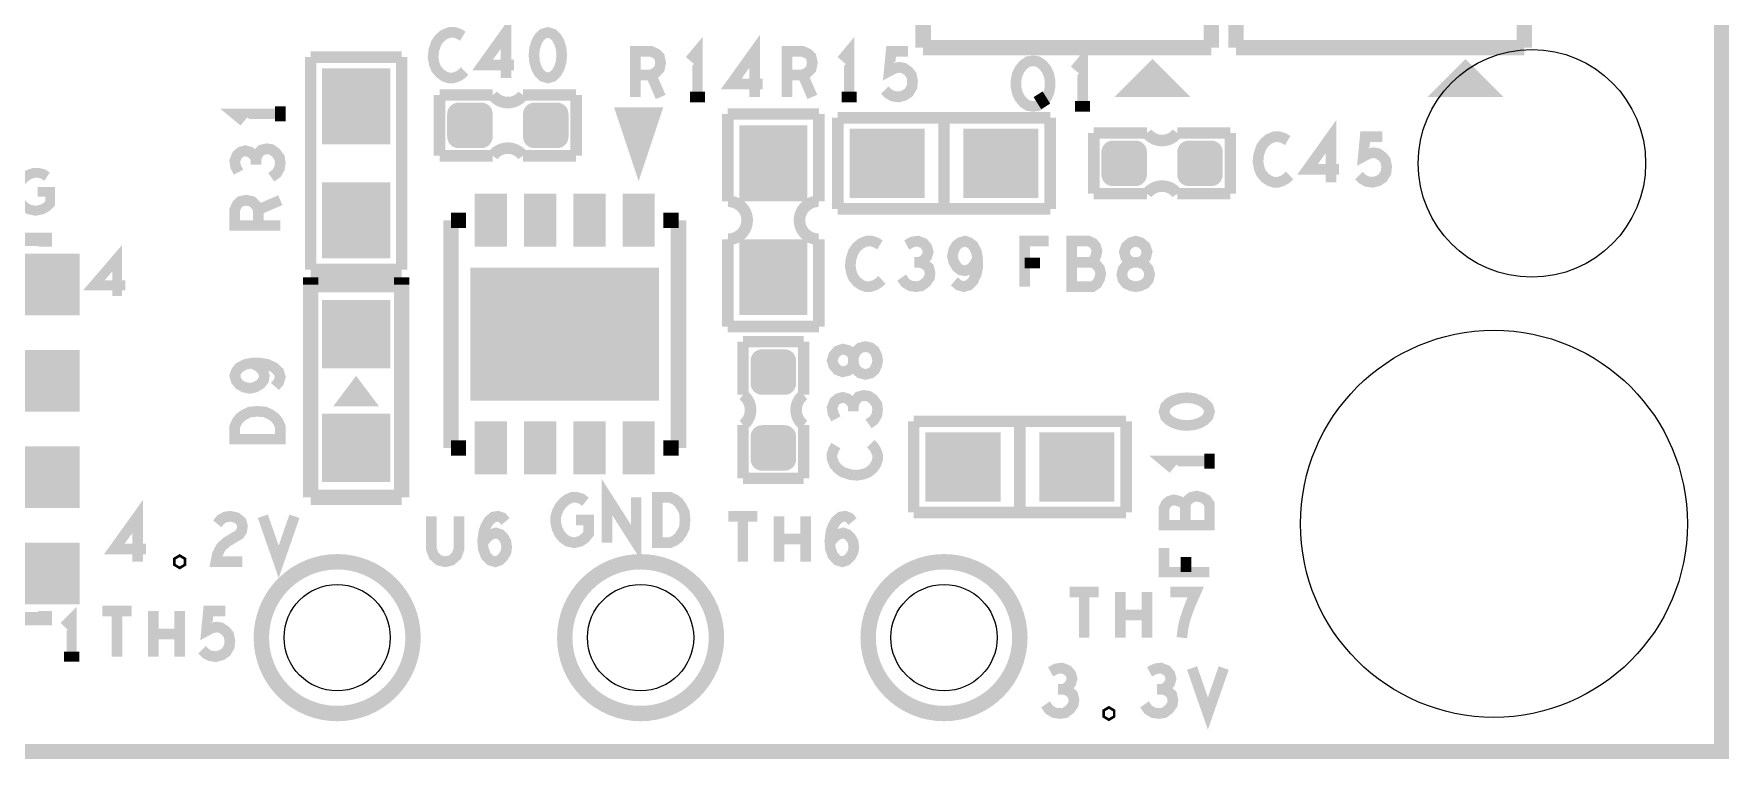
# Model space of a CAD drawing. Extents: x -0.1 to 55.1, y -0.1 to 48.1.
# Drawn here: x 32.75 to 55.1, y -0.1 to 9.46 of the extents above; entities that cross this region are included whole.
import ezdxf

# ---------------------------------------------------------------- set-up
doc = ezdxf.new("R2010")
doc.units = 0
doc.layers.get('0').update_dxf_attribs({"linetype": 'CONTINUOUS'})
doc.layers.add('MASK_TOP_ART', color=10, linetype='CONTINUOUS')
doc.layers.add('SILK_TOP_ART', color=11, linetype='CONTINUOUS')

# ---------------------------------------------------------------- blocks, each defined once
blk = doc.blocks.new('ROUND_446')
blk.add_circle((0, 0), 2.55)
blk = doc.blocks.new('ROUND_466')
blk.add_circle((0, 0), 1.5)
blk = doc.blocks.new('RECTANGLE_450')
blk.add_solid([(0.45, 0.5), (0.45, -0.5), (-0.45, 0.5), (-0.45, -0.5)])
blk = doc.blocks.new('CUSTOM_474')
for points in [[(-0.2885, 0.2074), (-0.2747, 0.2333), (0.2885, 0.2074), (0.2747, 0.2333)], [(-0.2747, 0.2333), (-0.256, 0.256), (0.2747, 0.2333), (0.256, 0.256)], [(-0.256, 0.256), (-0.2333, 0.2747), (0.256, 0.256), (0.2333, 0.2747)], [(-0.2333, 0.2747), (-0.2074, 0.2885), (0.2333, 0.2747), (0.2074, 0.2885)], [(-0.2074, 0.2885), (-0.1792, 0.2971), (0.2074, 0.2885), (0.1792, 0.2971)], [(-0.1792, 0.2971), (-0.15, 0.3), (0.1792, 0.2971), (0.15, 0.3)], [(-0.3, 0.15), (-0.2971, 0.1792), (0.3, 0.15), (0.2971, 0.1792)], [(-0.3, -0.15), (-0.3, 0.15), (0.3, -0.15), (0.3, 0.15)], [(-0.2971, 0.1792), (-0.2885, 0.2074), (0.2971, 0.1792), (0.2885, 0.2074)], [(-0.2971, -0.1792), (-0.3, -0.15), (0.2971, -0.1792), (0.3, -0.15)], [(-0.2885, -0.2074), (-0.2971, -0.1792), (0.2885, -0.2074), (0.2971, -0.1792)], [(-0.2747, -0.2333), (-0.2885, -0.2074), (0.2747, -0.2333), (0.2885, -0.2074)], [(-0.256, -0.256), (-0.2747, -0.2333), (0.256, -0.256), (0.2747, -0.2333)], [(-0.2333, -0.2747), (-0.256, -0.256), (0.2333, -0.2747), (0.256, -0.256)], [(-0.2074, -0.2885), (-0.2333, -0.2747), (0.2074, -0.2885), (0.2333, -0.2747)], [(-0.1792, -0.2971), (-0.2074, -0.2885), (0.1792, -0.2971), (0.2074, -0.2885)], [(-0.15, -0.3), (-0.1792, -0.2971), (0.15, -0.3), (0.1792, -0.2971)]]:
    blk.add_solid(points)
blk = doc.blocks.new('RECTANGLE_395')
blk.add_solid([(0.4572, 0.4064), (0.4572, -0.4064), (-0.4572, 0.4064), (-0.4572, -0.4064)])
blk = doc.blocks.new('RECTANGLE_469')
blk.add_solid([(0.2125, 0.35), (0.2125, -0.35), (-0.2125, 0.35), (-0.2125, -0.35)])
blk = doc.blocks.new('CUSTOM_458')
for points in [[(-0.2885, 0.2074), (-0.2747, 0.2333), (0.2885, 0.2074), (0.2747, 0.2333)], [(-0.2747, 0.2333), (-0.256, 0.256), (0.2747, 0.2333), (0.256, 0.256)], [(-0.256, 0.256), (-0.2333, 0.2747), (0.256, 0.256), (0.2333, 0.2747)], [(-0.2333, 0.2747), (-0.2074, 0.2885), (0.2333, 0.2747), (0.2074, 0.2885)], [(-0.2074, 0.2885), (-0.1792, 0.2971), (0.2074, 0.2885), (0.1792, 0.2971)], [(-0.1792, 0.2971), (-0.15, 0.3), (0.1792, 0.2971), (0.15, 0.3)], [(-0.3, 0.15), (-0.2971, 0.1792), (0.3, 0.15), (0.2971, 0.1792)], [(-0.3, -0.15), (-0.3, 0.15), (0.3, -0.15), (0.3, 0.15)], [(-0.2971, 0.1792), (-0.2885, 0.2074), (0.2971, 0.1792), (0.2885, 0.2074)], [(-0.2971, -0.1792), (-0.3, -0.15), (0.2971, -0.1792), (0.3, -0.15)], [(-0.2885, -0.2074), (-0.2971, -0.1792), (0.2885, -0.2074), (0.2971, -0.1792)], [(-0.2747, -0.2333), (-0.2885, -0.2074), (0.2747, -0.2333), (0.2885, -0.2074)], [(-0.256, -0.256), (-0.2747, -0.2333), (0.256, -0.256), (0.2747, -0.2333)], [(-0.2333, -0.2747), (-0.256, -0.256), (0.2333, -0.2747), (0.256, -0.256)], [(-0.2074, -0.2885), (-0.2333, -0.2747), (0.2074, -0.2885), (0.2333, -0.2747)], [(-0.1792, -0.2971), (-0.2074, -0.2885), (0.1792, -0.2971), (0.2074, -0.2885)], [(-0.15, -0.3), (-0.1792, -0.2971), (0.15, -0.3), (0.1792, -0.2971)]]:
    blk.add_solid(points)
blk = doc.blocks.new('RECTANGLE_476')
blk.add_solid([(1.2446, 0.8763), (1.2446, -0.8763), (-1.2446, 0.8763), (-1.2446, -0.8763)])
blk = doc.blocks.new('SQUARE_453')
blk.add_solid([(0.45, 0.45), (0.45, -0.45), (-0.45, 0.45), (-0.45, -0.45)])
blk = doc.blocks.new('ROUND_13')
blk.add_circle((0, 0), 0.7)
blk = doc.blocks.new('RECTANGLE_477')
blk.add_solid([(0.4953, 0.4572), (0.4953, -0.4572), (-0.4953, 0.4572), (-0.4953, -0.4572)])
blk = doc.blocks.new('CUSTOM_473')
for points in [[(-0.2885, 0.2074), (-0.2747, 0.2333), (0.2885, 0.2074), (0.2747, 0.2333)], [(-0.2747, 0.2333), (-0.256, 0.256), (0.2747, 0.2333), (0.256, 0.256)], [(-0.256, 0.256), (-0.2333, 0.2747), (0.256, 0.256), (0.2333, 0.2747)], [(-0.2333, 0.2747), (-0.2074, 0.2885), (0.2333, 0.2747), (0.2074, 0.2885)], [(-0.2074, 0.2885), (-0.1792, 0.2971), (0.2074, 0.2885), (0.1792, 0.2971)], [(-0.1792, 0.2971), (-0.15, 0.3), (0.1792, 0.2971), (0.15, 0.3)], [(-0.3, 0.15), (-0.2971, 0.1792), (0.3, 0.15), (0.2971, 0.1792)], [(-0.3, -0.15), (-0.3, 0.15), (0.3, -0.15), (0.3, 0.15)], [(-0.2971, 0.1792), (-0.2885, 0.2074), (0.2971, 0.1792), (0.2885, 0.2074)], [(-0.2971, -0.1792), (-0.3, -0.15), (0.2971, -0.1792), (0.3, -0.15)], [(-0.2885, -0.2074), (-0.2971, -0.1792), (0.2885, -0.2074), (0.2971, -0.1792)], [(-0.2747, -0.2333), (-0.2885, -0.2074), (0.2747, -0.2333), (0.2885, -0.2074)], [(-0.256, -0.256), (-0.2747, -0.2333), (0.256, -0.256), (0.2747, -0.2333)], [(-0.2333, -0.2747), (-0.256, -0.256), (0.2333, -0.2747), (0.256, -0.256)], [(-0.2074, -0.2885), (-0.2333, -0.2747), (0.2074, -0.2885), (0.2333, -0.2747)], [(-0.1792, -0.2971), (-0.2074, -0.2885), (0.1792, -0.2971), (0.2074, -0.2885)], [(-0.15, -0.3), (-0.1792, -0.2971), (0.15, -0.3), (0.1792, -0.2971)]]:
    blk.add_solid(points)

msp = doc.modelspace()

# ---------------------------------------------------------------- linework, layer by layer
at = {"layer": 'MASK_TOP_ART', "const_width": 0.2}
msp.add_lwpolyline([(11, 0), (55, 0), (55, 48), (0, 48), (0, 0), (11, 0)], dxfattribs=at)
at = {"layer": 'SILK_TOP_ART'}
for points, const_width in [([(11, 0), (55, 0), (55, 48), (0, 48), (0, 0), (11, 0)], 0.2), ([(44.475, 12.475), (44.475, 9.275)], 0.2032), ([(48.275, 9.275), (48.275, 12.475)], 0.2032), ([(48.6, 12.475), (48.6, 9.275)], 0.2032), ([(52.4, 9.275), (52.4, 12.475)], 0.2032), ([(38.975, 8.875), (38.975, 9.475), (38.6667, 9.045), (39.0833, 9.045)], 0.14), ([(38.4059, 9.425), (38.3559, 9.455), (38.2976, 9.475), (38.2309, 9.475), (38.1559, 9.445), (38.0976, 9.395), (38.0559, 9.335), (38.0226, 9.235), (38.0143, 9.145), (38.0309, 9.055), (38.0559, 8.995), (38.1059, 8.935), (38.1643, 8.895), (38.2226, 8.875), (38.2809, 8.875), (38.3393, 8.895), (38.3893, 8.925), (38.4309, 8.965)], 0.14), ([(39.5274, 9.475), (39.4607, 9.455), (39.4107, 9.405), (39.3774, 9.345), (39.3524, 9.265), (39.3441, 9.175), (39.3524, 9.085), (39.3774, 9.005), (39.4107, 8.945), (39.4607, 8.895), (39.5274, 8.875), (39.5941, 8.895), (39.6441, 8.945), (39.6774, 9.005), (39.7024, 9.085), (39.7107, 9.175), (39.7024, 9.265), (39.6774, 9.345), (39.6441, 9.405), (39.5941, 9.455), (39.5274, 9.475)], 0.14), ([(41.5, 8.625), (41.5, 9.225), (41.4, 9.105)], 0.14), ([(42.2524, 8.625), (42.2524, 9.225), (41.9441, 8.795), (42.3607, 8.795)], 0.14), ([(43.5, 8.625), (43.5, 9.225), (43.4, 9.105)], 0.14), ([(36.4, 6.35), (36.4, 9.15)], 0.1524), ([(36.4, 9.15), (37.6, 9.15)], 0.1524), ([(37.6, 9.15), (37.6, 6.35)], 0.1524), ([(40.6809, 8.625), (40.6809, 9.225), (40.8893, 9.225), (40.9559, 9.195), (40.9976, 9.155), (41.0143, 9.075), (40.9976, 8.995), (40.9476, 8.945), (40.8893, 8.915), (40.6809, 8.915)], 0.14), ([(42.6809, 8.625), (42.6809, 9.225), (42.8893, 9.225), (42.9559, 9.195), (42.9976, 9.155), (43.0143, 9.075), (42.9976, 8.995), (42.9476, 8.945), (42.8893, 8.915), (42.6809, 8.915)], 0.14), ([(43.9691, 8.715), (44.0191, 8.665), (44.0774, 8.635), (44.1524, 8.625), (44.2274, 8.645), (44.2857, 8.685), (44.3274, 8.755), (44.3357, 8.835), (44.3191, 8.915), (44.2774, 8.965), (44.2191, 9.005), (44.1607, 9.015), (44.1024, 9.005), (44.0274, 8.965), (44.0524, 9.225), (44.2774, 9.225)], 0.14), ([(44.475, 9.275), (48.275, 9.275)], 0.2032), ([(45.9238, 8.5), (45.8571, 8.51), (45.7988, 8.55), (45.7488, 8.61), (45.7155, 8.68), (45.6988, 8.76), (45.6988, 8.84), (45.7155, 8.92), (45.7488, 8.99), (45.7988, 9.05), (45.8571, 9.09), (45.9238, 9.1), (45.9905, 9.09), (46.0488, 9.05), (46.0988, 8.99), (46.1321, 8.92), (46.1488, 8.84), (46.1488, 8.76), (46.1321, 8.68), (46.0988, 8.61), (46.0488, 8.55), (45.9905, 8.51), (45.9238, 8.5)], 0.14), ([(46.5762, 8.5), (46.5762, 9.1), (46.4762, 8.98)], 0.14), ([(48.6, 9.275), (52.4, 9.275)], 0.2032), ([(40.8893, 8.915), (41.0143, 8.625)], 0.14), ([(42.8893, 8.915), (43.0143, 8.625)], 0.14), ([(38.1, 7.85), (38.1, 8.65)], 0.1524), ([(38.1, 8.65), (38.8, 8.65)], 0.1524), ([(39.2, 8.65), (39.9, 8.65)], 0.1524), ([(39.9, 8.65), (39.9, 7.85)], 0.1524), ([(45.9905, 8.66), (46.0905, 8.5)], 0.14), ([(36, 8.3024), (36, 8.5024)], 0.14), ([(41.4, 8.625), (41.6, 8.625)], 0.14), ([(43.4, 8.625), (43.6, 8.625)], 0.14), ([(46.4762, 8.5), (46.6762, 8.5)], 0.14), ([(36, 8.4024), (35.4, 8.4024), (35.52, 8.3024)], 0.14), ([(41.9, 7.25), (41.9, 8.4)], 0.1524), ([(43.1, 8.4), (41.9, 8.4)], 0.1524), ([(43.1, 7.25), (43.1, 8.4)], 0.1524), ([(43.35, 7.15), (43.35, 8.35)], 0.1524), ([(43.35, 8.35), (46.15, 8.35)], 0.1524), ([(44.75, 8.35), (44.75, 7.15)], 0.1524), ([(46.15, 8.35), (46.15, 7.15)], 0.1524), ([(49.85, 7.5), (49.85, 8.1), (49.5417, 7.67), (49.9583, 7.67)], 0.14), ([(46.725, 8.15), (47.425, 8.15)], 0.1524), ([(46.725, 7.35), (46.725, 8.15)], 0.1524), ([(47.825, 8.15), (48.525, 8.15)], 0.1524), ([(48.525, 8.15), (48.525, 7.35)], 0.1524), ([(49.2809, 8.05), (49.2309, 8.08), (49.1726, 8.1), (49.1059, 8.1), (49.0309, 8.07), (48.9726, 8.02), (48.9309, 7.96), (48.8976, 7.86), (48.8893, 7.77), (48.9059, 7.68), (48.9309, 7.62), (48.9809, 7.56), (49.0393, 7.52), (49.0976, 7.5), (49.1559, 7.5), (49.2143, 7.52), (49.2643, 7.55), (49.3059, 7.59)], 0.14), ([(50.2191, 7.59), (50.2691, 7.54), (50.3274, 7.51), (50.4024, 7.5), (50.4774, 7.52), (50.5357, 7.56), (50.5774, 7.63), (50.5857, 7.71), (50.5691, 7.79), (50.5274, 7.84), (50.4691, 7.88), (50.4107, 7.89), (50.3524, 7.88), (50.2774, 7.84), (50.3024, 8.1), (50.5274, 8.1)], 0.14), ([(35.68, 7.8083), (35.65, 7.8583), (35.6, 7.9), (35.54, 7.9167), (35.48, 7.9), (35.43, 7.8583), (35.4, 7.7833), (35.41, 7.7083), (35.45, 7.6333)], 0.14), ([(35.88, 7.5667), (35.95, 7.6167), (35.99, 7.6833), (36, 7.7583), (35.99, 7.825), (35.94, 7.8917), (35.88, 7.9333), (35.82, 7.9417), (35.75, 7.925), (35.7, 7.8667), (35.68, 7.8083), (35.68, 7.7333)], 0.14), ([(38.8, 7.85), (38.1, 7.85)], 0.1524), ([(39.9, 7.85), (39.2, 7.85)], 0.1524), ([(32.8, 7.375), (32.9667, 7.375), (32.9667, 7.225), (32.9167, 7.175), (32.8583, 7.1417), (32.775, 7.125), (32.6917, 7.1417), (32.6333, 7.175), (32.5833, 7.225), (32.55, 7.2833), (32.5333, 7.35), (32.5333, 7.4083), (32.55, 7.4583), (32.5833, 7.5167), (32.6333, 7.5667), (32.6833, 7.6), (32.75, 7.625), (32.8083, 7.625), (32.875, 7.6083), (32.925, 7.575)], 0.13), ([(47.425, 7.35), (46.725, 7.35)], 0.1524), ([(48.525, 7.35), (47.825, 7.35)], 0.1524), ([(36, 6.9309), (35.4, 6.9309), (35.4, 7.1393), (35.43, 7.2059), (35.47, 7.2476), (35.55, 7.2643), (35.63, 7.2476), (35.68, 7.1976), (35.71, 7.1393), (35.71, 6.9309)], 0.14), ([(35.71, 7.1393), (36, 7.2643)], 0.14), ([(46.15, 7.15), (43.35, 7.15)], 0.1524), ([(38.25, 4), (38.25, 7)], 0.2032), ([(38.25, 7), (38.45, 7)], 0.2032), ([(41.25, 7), (41.05, 7)], 0.2032), ([(41.25, 4), (41.25, 7)], 0.2032), ([(27.1, 6.65), (27.1, 6.75), (32.9, 6.75), (32.9, 6.65)], 0.177), ([(41.9, 5.6), (41.9, 6.75)], 0.1524), ([(43.1, 5.6), (43.1, 6.75)], 0.1524), ([(43.9059, 6.675), (43.8559, 6.705), (43.7976, 6.725), (43.7309, 6.725), (43.6559, 6.695), (43.5976, 6.645), (43.5559, 6.585), (43.5226, 6.485), (43.5143, 6.395), (43.5309, 6.305), (43.5559, 6.245), (43.6059, 6.185), (43.6643, 6.145), (43.7226, 6.125), (43.7809, 6.125), (43.8393, 6.145), (43.8893, 6.175), (43.9309, 6.215)], 0.14), ([(44.4333, 6.445), (44.4833, 6.475), (44.525, 6.525), (44.5417, 6.585), (44.525, 6.645), (44.4833, 6.695), (44.4083, 6.725), (44.3333, 6.715), (44.2583, 6.675)], 0.14), ([(44.8857, 6.195), (44.9441, 6.145), (45.0107, 6.125), (45.0774, 6.145), (45.1357, 6.205), (45.1774, 6.295), (45.1941, 6.385), (45.1941, 6.495), (45.1774, 6.585), (45.1357, 6.665), (45.0857, 6.705), (45.0274, 6.725), (44.9607, 6.705), (44.9107, 6.665), (44.8774, 6.605), (44.8607, 6.525), (44.8774, 6.455), (44.9191, 6.385), (44.9691, 6.345), (45.0274, 6.335), (45.0941, 6.355), (45.1441, 6.405), (45.1941, 6.495)], 0.14), ([(45.8143, 6.125), (45.8143, 6.725), (46.1309, 6.725)], 0.14), ([(46.6917, 6.445), (46.725, 6.475), (46.75, 6.525), (46.7667, 6.595), (46.75, 6.655), (46.7167, 6.695), (46.6583, 6.725), (46.4333, 6.725), (46.4333, 6.125), (46.7083, 6.125), (46.7667, 6.165), (46.8, 6.225), (46.8167, 6.295), (46.8, 6.365), (46.75, 6.425), (46.6917, 6.445), (46.4333, 6.445)], 0.14), ([(47.2774, 6.125), (47.3357, 6.135), (47.4024, 6.165), (47.4441, 6.215), (47.4607, 6.285), (47.4441, 6.355), (47.3941, 6.415), (47.3191, 6.445), (47.2357, 6.445), (47.1857, 6.465), (47.1441, 6.515), (47.1274, 6.585), (47.1524, 6.655), (47.2107, 6.705), (47.2774, 6.725), (47.3441, 6.705), (47.4024, 6.655), (47.4274, 6.585), (47.4107, 6.515), (47.3691, 6.465), (47.3191, 6.445), (47.2357, 6.445), (47.1607, 6.415), (47.1107, 6.355), (47.0941, 6.285), (47.1107, 6.215), (47.1524, 6.165), (47.2191, 6.135), (47.2774, 6.125)], 0.14), ([(33.85, 6), (33.85, 6.5), (33.5417, 6.1417), (33.9583, 6.1417)], 0.13), ([(44.1917, 6.245), (44.2417, 6.175), (44.3083, 6.135), (44.3833, 6.125), (44.45, 6.135), (44.5167, 6.185), (44.5583, 6.245), (44.5667, 6.305), (44.55, 6.375), (44.4917, 6.425), (44.4333, 6.445), (44.3583, 6.445)], 0.14), ([(46.0143, 6.435), (45.8143, 6.435)], 0.14), ([(36.4, 6.25), (37.6, 6.25)], 0.2), ([(36.4, 6.25), (36.4, 6.15)], 0.2), ([(37.6, 6.35), (36.4, 6.35)], 0.1524), ([(37.6, 6.25), (37.6, 6.15)], 0.2), ([(36.4, 3.35), (36.4, 6.15)], 0.2), ([(36.4, 6.15), (37.6, 6.15)], 0.2), ([(37.6, 6.15), (37.6, 3.35)], 0.2), ([(43.1, 5.6), (41.9, 5.6)], 0.1524), ([(42.1, 4.7), (42.1, 5.4)], 0.1524), ([(42.1, 5.4), (42.9, 5.4)], 0.1524), ([(42.9, 5.4), (42.9, 4.7)], 0.1524), ([(43.875, 5.1524), (43.865, 5.2107), (43.835, 5.2774), (43.785, 5.3191), (43.715, 5.3357), (43.645, 5.3191), (43.585, 5.2691), (43.555, 5.1941), (43.555, 5.1107), (43.535, 5.0607), (43.485, 5.0191), (43.415, 5.0024), (43.345, 5.0274), (43.295, 5.0857), (43.275, 5.1524), (43.295, 5.2191), (43.345, 5.2774), (43.415, 5.3024), (43.485, 5.2857), (43.535, 5.2441), (43.555, 5.1941), (43.555, 5.1107), (43.585, 5.0357), (43.645, 4.9857), (43.715, 4.9691), (43.785, 4.9857), (43.835, 5.0274), (43.865, 5.0941), (43.875, 5.1524)], 0.14), ([(35.93, 4.8095), (35.98, 4.8679), (36, 4.9345), (35.98, 5.0012), (35.92, 5.0595), (35.83, 5.1012), (35.74, 5.1179), (35.63, 5.1179), (35.54, 5.1012), (35.46, 5.0595), (35.42, 5.0095), (35.4, 4.9512), (35.42, 4.8845), (35.46, 4.8345), (35.52, 4.8012), (35.6, 4.7845), (35.67, 4.8012), (35.74, 4.8429), (35.78, 4.8929), (35.79, 4.9512), (35.77, 5.0179), (35.72, 5.0679), (35.63, 5.1179)], 0.14), ([(43.555, 4.5583), (43.525, 4.6083), (43.475, 4.65), (43.415, 4.6667), (43.355, 4.65), (43.305, 4.6083), (43.275, 4.5333), (43.285, 4.4583), (43.325, 4.3833)], 0.14), ([(43.755, 4.3167), (43.825, 4.3667), (43.865, 4.4333), (43.875, 4.5083), (43.865, 4.575), (43.815, 4.6417), (43.755, 4.6833), (43.695, 4.6917), (43.625, 4.675), (43.575, 4.6167), (43.555, 4.5583), (43.555, 4.4833)], 0.14), ([(47.65, 4.4786), (47.67, 4.4119), (47.72, 4.3619), (47.78, 4.3286), (47.86, 4.3036), (47.95, 4.2953), (48.04, 4.3036), (48.12, 4.3286), (48.18, 4.3619), (48.23, 4.4119), (48.25, 4.4786), (48.23, 4.5453), (48.18, 4.5953), (48.12, 4.6286), (48.04, 4.6536), (47.95, 4.6619), (47.86, 4.6536), (47.78, 4.6286), (47.72, 4.5953), (47.67, 4.5453), (47.65, 4.4786)], 0.14), ([(36, 4.1155), (35.4, 4.1155), (35.4, 4.2821), (35.43, 4.3488), (35.47, 4.3988), (35.53, 4.4405), (35.6, 4.4738), (35.7, 4.4821), (35.8, 4.4738), (35.87, 4.4405), (35.93, 4.3988), (35.97, 4.3488), (36, 4.2821), (36, 4.1155)], 0.14), ([(42.1, 3.6), (42.1, 4.3)], 0.1524), ([(42.9, 4.3), (42.9, 3.6)], 0.1524), ([(44.35, 3.15), (44.35, 4.35)], 0.1524), ([(44.35, 4.35), (47.15, 4.35)], 0.1524), ([(45.75, 4.35), (45.75, 3.15)], 0.1524), ([(47.15, 4.35), (47.15, 3.15)], 0.1524), ([(38.45, 4), (38.25, 4)], 0.2032), ([(41.05, 4), (41.25, 4)], 0.2032), ([(43.325, 4.0309), (43.295, 3.9809), (43.275, 3.9226), (43.275, 3.8559), (43.305, 3.7809), (43.355, 3.7226), (43.415, 3.6809), (43.515, 3.6476), (43.605, 3.6393), (43.695, 3.6559), (43.755, 3.6809), (43.815, 3.7309), (43.855, 3.7893), (43.875, 3.8476), (43.875, 3.9059), (43.855, 3.9643), (43.825, 4.0143), (43.785, 4.0559)], 0.14), ([(48.25, 3.8262), (47.65, 3.8262), (47.77, 3.7262)], 0.14), ([(48.25, 3.7262), (48.25, 3.9262)], 0.14), ([(40.3083, 2.75), (40.3083, 3.35), (40.6917, 2.75), (40.6917, 3.35)], 0.14), ([(42.9, 3.6), (42.1, 3.6)], 0.1524), ([(37.6, 3.35), (36.4, 3.35)], 0.2), ([(39.8976, 3.05), (40.0643, 3.05), (40.0643, 2.87), (40.0143, 2.81), (39.9559, 2.77), (39.8726, 2.75), (39.7893, 2.77), (39.7309, 2.81), (39.6809, 2.87), (39.6476, 2.94), (39.6309, 3.02), (39.6309, 3.09), (39.6476, 3.15), (39.6809, 3.22), (39.7309, 3.28), (39.7809, 3.32), (39.8476, 3.35), (39.9059, 3.35), (39.9726, 3.33), (40.0226, 3.29)], 0.14), ([(40.9691, 2.75), (40.9691, 3.35), (41.1357, 3.35), (41.2024, 3.32), (41.2524, 3.28), (41.2941, 3.22), (41.3274, 3.15), (41.3357, 3.05), (41.3274, 2.95), (41.2941, 2.88), (41.2524, 2.82), (41.2024, 2.78), (41.1357, 2.75), (40.9691, 2.75)], 0.14), ([(47.93, 3.2405), (47.9, 3.2738), (47.85, 3.2988), (47.78, 3.3155), (47.72, 3.2988), (47.68, 3.2655), (47.65, 3.2071), (47.65, 2.9821), (48.25, 2.9821), (48.25, 3.2571), (48.21, 3.3155), (48.15, 3.3488), (48.08, 3.3655), (48.01, 3.3488), (47.95, 3.2988), (47.93, 3.2405), (47.93, 2.9821)], 0.14), ([(34.1214, 2.5), (34.1214, 3.1), (33.8131, 2.67), (34.2297, 2.67)], 0.14), ([(35.1679, 3), (35.2179, 3.06), (35.2762, 3.09), (35.3429, 3.1), (35.4262, 3.08), (35.4845, 3.03), (35.5012, 2.97), (35.4929, 2.91), (35.4595, 2.86), (35.2929, 2.76), (35.2179, 2.69), (35.1679, 2.59), (35.1512, 2.5), (35.5012, 2.5)], 0.14), ([(35.7703, 3.1), (35.9786, 2.5), (36.1869, 3.1)], 0.14), ([(37.9905, 3.1), (37.9905, 2.67), (38.0238, 2.58), (38.0905, 2.52), (38.1738, 2.5), (38.2571, 2.52), (38.3238, 2.58), (38.3571, 2.67), (38.3571, 3.1)], 0.14), ([(38.6679, 2.75), (38.7262, 2.82), (38.7762, 2.86), (38.8429, 2.88), (38.9012, 2.86), (38.9429, 2.82), (38.9762, 2.76), (38.9845, 2.69), (38.9762, 2.63), (38.9429, 2.57), (38.8929, 2.52), (38.8345, 2.5), (38.7679, 2.52), (38.7095, 2.58), (38.6762, 2.67), (38.6679, 2.77), (38.6845, 2.9), (38.7095, 2.97), (38.7512, 3.04), (38.8095, 3.09), (38.8679, 3.1), (38.9262, 3.08), (38.9679, 3.03)], 0.14), ([(41.9059, 3.1), (42.2893, 3.1)], 0.14), ([(42.0976, 3.1), (42.0976, 2.5)], 0.14), ([(42.575, 2.5), (42.575, 3.1)], 0.14), ([(42.925, 3.1), (42.925, 2.5)], 0.14), ([(43.2441, 2.75), (43.3024, 2.82), (43.3524, 2.86), (43.4191, 2.88), (43.4774, 2.86), (43.5191, 2.82), (43.5524, 2.76), (43.5607, 2.69), (43.5524, 2.63), (43.5191, 2.57), (43.4691, 2.52), (43.4107, 2.5), (43.3441, 2.52), (43.2857, 2.58), (43.2524, 2.67), (43.2441, 2.77), (43.2607, 2.9), (43.2857, 2.97), (43.3274, 3.04), (43.3857, 3.09), (43.4441, 3.1), (43.5024, 3.08), (43.5441, 3.03)], 0.14), ([(47.15, 3.15), (44.35, 3.15)], 0.1524), ([(42.925, 2.8), (42.575, 2.8)], 0.14), ([(48.25, 2.3631), (47.65, 2.3631), (47.65, 2.6797)], 0.14), ([(34.6738, 2.48), (34.6571, 2.49), (34.6571, 2.51), (34.6738, 2.52), (34.6905, 2.51), (34.6905, 2.49), (34.6738, 2.48)], 0.14), ([(47.94, 2.5631), (47.94, 2.3631)], 0.14), ([(46.4059, 2.1), (46.7893, 2.1)], 0.14), ([(46.5976, 2.1), (46.5976, 1.5)], 0.14), ([(47.075, 1.5), (47.075, 2.1)], 0.14), ([(47.425, 2.1), (47.425, 1.5)], 0.14), ([(47.8857, 1.5), (47.9024, 1.63), (47.9274, 1.74), (47.9607, 1.84), (48.0024, 1.95), (48.0691, 2.1), (47.7357, 2.1)], 0.14), ([(32.9, 1.85), (32.9, 1.75), (27.1, 1.75), (27.1, 1.85)], 0.177), ([(33.25, 1.25), (33.25, 1.75), (33.15, 1.65)], 0.13), ([(33.6559, 1.85), (34.0393, 1.85)], 0.14), ([(33.8476, 1.85), (33.8476, 1.25)], 0.14), ([(34.325, 1.25), (34.325, 1.85)], 0.14), ([(34.675, 1.85), (34.675, 1.25)], 0.14), ([(34.9691, 1.34), (35.0191, 1.29), (35.0774, 1.26), (35.1524, 1.25), (35.2274, 1.27), (35.2857, 1.31), (35.3274, 1.38), (35.3357, 1.46), (35.3191, 1.54), (35.2774, 1.59), (35.2191, 1.63), (35.1607, 1.64), (35.1024, 1.63), (35.0274, 1.59), (35.0524, 1.85), (35.2774, 1.85)], 0.14), ([(47.425, 1.8), (47.075, 1.8)], 0.14), ([(34.675, 1.55), (34.325, 1.55)], 0.14), ([(33.15, 1.25), (33.35, 1.25)], 0.13), ([(46.3297, 0.82), (46.3797, 0.85), (46.4214, 0.9), (46.4381, 0.96), (46.4214, 1.02), (46.3797, 1.07), (46.3047, 1.1), (46.2297, 1.09), (46.1547, 1.05)], 0.14), ([(47.6345, 0.82), (47.6845, 0.85), (47.7262, 0.9), (47.7429, 0.96), (47.7262, 1.02), (47.6845, 1.07), (47.6095, 1.1), (47.5345, 1.09), (47.4595, 1.05)], 0.14), ([(48.0203, 1.1), (48.2286, 0.5), (48.4369, 1.1)], 0.14), ([(46.0881, 0.62), (46.1381, 0.55), (46.2047, 0.51), (46.2797, 0.5), (46.3464, 0.51), (46.4131, 0.56), (46.4547, 0.62), (46.4631, 0.68), (46.4464, 0.75), (46.3881, 0.8), (46.3297, 0.82), (46.2547, 0.82)], 0.14), ([(47.3929, 0.62), (47.4429, 0.55), (47.5095, 0.51), (47.5845, 0.5), (47.6512, 0.51), (47.7179, 0.56), (47.7595, 0.62), (47.7679, 0.68), (47.7512, 0.75), (47.6929, 0.8), (47.6345, 0.82), (47.5595, 0.82)], 0.14), ([(46.9238, 0.48), (46.9071, 0.49), (46.9071, 0.51), (46.9238, 0.52), (46.9405, 0.51), (46.9405, 0.49), (46.9238, 0.48)], 0.14)]:
    msp.add_lwpolyline(points, dxfattribs=dict(at, const_width=const_width))
at = {"layer": 'SILK_TOP_ART', "const_width": 0.1524}
for points in [[(38.8, 8.65, 0.5), (39.2, 8.65)], [(47.425, 8.15, 0.5), (47.825, 8.15)], [(39.2, 7.85, 0.5), (38.8, 7.85)], [(47.825, 7.35, 0.5), (47.425, 7.35)], [(41.9, 6.75, 1.0202), (41.9, 7.25)], [(43.1, 7.25, 1.0202), (43.1, 6.75)], [(42.1, 4.3, 0.5), (42.1, 4.7)], [(42.9, 4.7, 0.5), (42.9, 4.3)]]:
    msp.add_lwpolyline(points, format="xyb", dxfattribs=at)
at = {"layer": 'SILK_TOP_ART', "const_width": 0.2032}
for points in [[(35.75, 1.5, 1), (37.75, 1.5, 1)], [(39.75, 1.5, 1), (41.75, 1.5, 1)], [(43.75, 1.5, 1), (45.75, 1.5, 1)]]:
    msp.add_lwpolyline(points, format="xyb", close=True, dxfattribs=at)
at = {"layer": 'SILK_TOP_ART'}
for points in [[(47.00003, 8.62503), (47.50001, 9.12499), (47.99992, 8.62503), (47.50001, 9.12499)], [(51.12503, 8.62503), (51.62501, 9.12499), (52.12492, 8.62503), (51.62501, 9.12499)], [(47.99995, 8.625), (47.00003, 8.62503), (47.99995, 8.625), (47.99992, 8.62503)], [(52.12495, 8.625), (51.12503, 8.62503), (52.12495, 8.625), (52.12492, 8.62503)], [(40.72498, 7.51506), (40.40003, 8.49), (40.72498, 7.51506), (41.04997, 8.49)], [(36.70002, 4.55003), (37.00002, 4.94998), (37.29994, 4.55003), (37.00002, 4.94998)], [(37.29996, 4.55), (36.70002, 4.55003), (37.29996, 4.55), (37.29994, 4.55003)]]:
    msp.add_solid(points, dxfattribs=at)

# ---------------------------------------------------------------- block references
at = {"layer": 'MASK_TOP_ART'}
for name, p in [('ROUND_466', (52.5, 7.75)), ('RECTANGLE_450', (37, 8.5)), ('CUSTOM_458', (38.5, 8.25)), ('CUSTOM_458', (39.5, 8.25)), ('RECTANGLE_450', (42.5, 7.75)), ('RECTANGLE_477', (44, 7.75)), ('RECTANGLE_477', (45.5, 7.75)), ('CUSTOM_474', (47.125, 7.75)), ('CUSTOM_474', (48.125, 7.75)), ('RECTANGLE_450', (37, 7)), ('RECTANGLE_469', (38.775, 7)), ('RECTANGLE_469', (39.425, 7)), ('RECTANGLE_469', (40.075, 7)), ('RECTANGLE_469', (40.725, 7)), ('RECTANGLE_450', (42.5, 6.25)), ('RECTANGLE_395', (32.9, 6.155)), ('RECTANGLE_476', (39.75, 5.5)), ('SQUARE_453', (37, 5.5)), ('ROUND_446', (52, 3)), ('RECTANGLE_395', (32.9, 4.885)), ('CUSTOM_473', (42.5, 5)), ('SQUARE_453', (37, 4)), ('RECTANGLE_469', (38.775, 4)), ('RECTANGLE_469', (39.425, 4)), ('RECTANGLE_469', (40.075, 4)), ('RECTANGLE_469', (40.725, 4)), ('CUSTOM_473', (42.5, 4)), ('RECTANGLE_477', (45, 3.75)), ('RECTANGLE_477', (46.5, 3.75)), ('RECTANGLE_395', (32.9, 3.615)), ('RECTANGLE_395', (32.9, 2.345)), ('ROUND_13', (36.75, 1.5)), ('ROUND_13', (40.75, 1.5)), ('ROUND_13', (44.75, 1.5))]:
    msp.add_blockref(name, p, dxfattribs=at)

doc.saveas('drawing.dxf')
